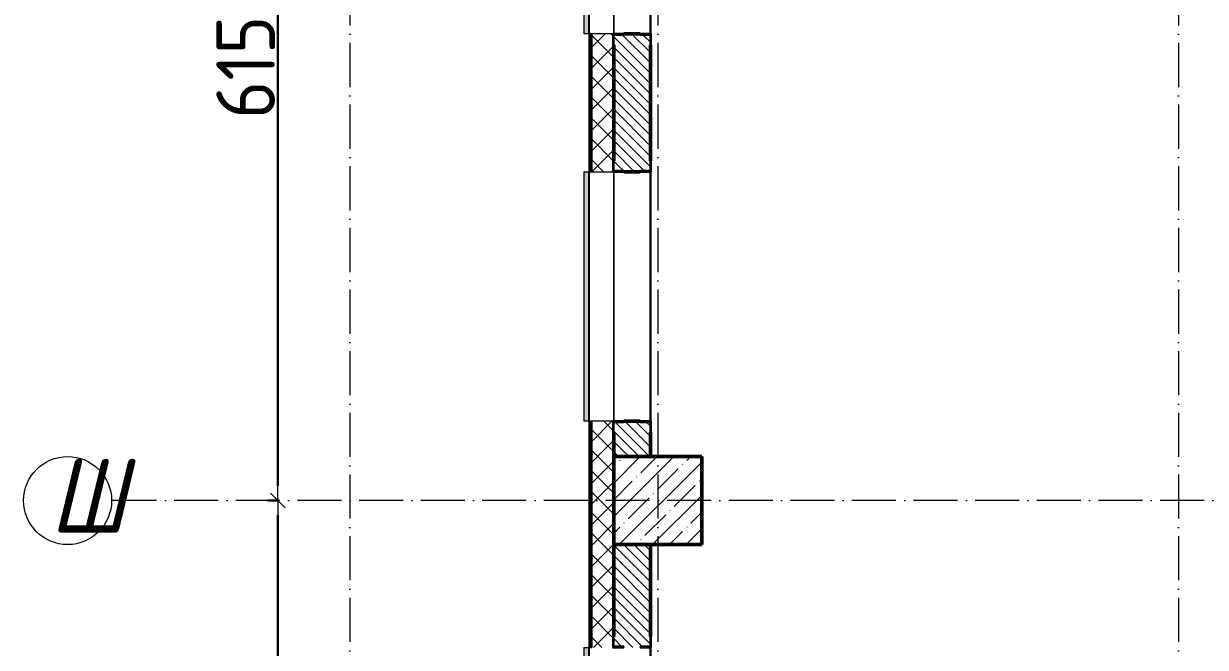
# Model space of a CAD drawing. Header units: millimetres. Extents: x -213536 to 1564669, y -45299 to 942238.
# Drawn here: x 611009 to 619066, y 607225 to 611474 of the extents above; entities that cross this region are included whole.
import ezdxf

# ---------------------------------------------------------------- set-up
doc = ezdxf.new("R2010")
doc.units = ezdxf.units.MM
doc.linetypes.add('50_200_ШТРИХ_1Т_ш5_п1_п1_', pattern=[700, 500, -100, 0, -100])
for name, color, linetype, lineweight in [('3.1) ЖБ окна 1.2 м', 102, 'Continuous', 30), ('8.1)', 2, 'Continuous', 50), ('8.2)', 3, 'Continuous', 50), ('8.3)', 5, 'Continuous', 50), ('8.4)', 6, 'Continuous', 50), ('A-____-____-DIMS', 7, 'Continuous', 9), ('A-GENM-____-MCUT', 7, 'Continuous', 25), ('A-GENM-____-OTLN-1', 7, 'Continuous', 25), ('A-GLAZ-____-OTLN', 7, 'Continuous', 9), ('A-WALL-____-MCUT-2', 7, 'Continuous', 50), ('A-WALL-____-MCUT-3', 7, 'Continuous', 9), ('A-WALL-____-OTLN', 7, 'Continuous', 9), ('A-WALL-____-PATT-1', 7, 'Continuous', 9), ('A-WALL-FNSH-MCUT-1', 7, 'Continuous', 9), ('S-COLS-____-MCUT', 7, 'Continuous', 50), ('S-COLS-____-OTLN', 7, 'Continuous', 9), ('S-GRID-____-IDEN', 7, 'Continuous', 9), ('S-GRID-____-OTLN-1', 7, '50_200_ШТРИХ_1Т_ш5_п1_п1_', 9)]:
    doc.layers.add(name, color=color, linetype=linetype, lineweight=lineweight)
doc.layers.add('A-GLAZ-____-OTLN-1', color=7, linetype='Continuous', lineweight=9, true_color=0xc0c0c0)
doc.styles.add('ISOCPEUR_I', font='isocpeui.ttf', dxfattribs={"width": 0.9, "height": 2.5})
doc.styles.add('СПДС', font='isocpeur.ttf', dxfattribs={"width": 0.9})
doc.dimstyles.new('Размера А3', dxfattribs={"dimtxt": 200, "dimasz": 100, "dimexe": 70, "dimexo": 100, "dimgap": 20, "dimtad": 1, "dimdec": 0, "dimrnd": 10, "dimzin": 0, "dimdsep": 46, "dimtxsty": 'СПДС', "dimblk": 'ARROWHEAD_6', "dimcen": 1, "dimclrd": 256, "dimclre": 256, "dimclrt": 256, "dimazin": 0, "dimtfac": 1, "dimtdec": 0, "dimtmove": 2, "dimatfit": 3, "dimfxl": 1, "dimtolj": 1, "dimtzin": 0, "dimarcsym": 0})
pattern_1 = [(135, (544282.637, 571544.04), (-35.35534, -35.35534), [])]

# ---------------------------------------------------------------- blocks, each defined once
blk = doc.blocks.new('BSC_Колонна _Прямоугольная - 600х600-V9-АР1_План отверстий 2 этажа в осях 1-64_А-ГГ')
at = {"layer": 'S-COLS-____-OTLN'}
h = blk.add_hatch(dxfattribs=at)
h.set_pattern_fill('FP_37', color=256, style=0, pattern_type=2)
h.set_pattern_definition([(315, (-36681.04, 71050), (114.04925, 114.04925), []), (315, (-36681.04, 70935.95), (114.04925, 114.04925), [201.613, -40.323, 3.353, -36.97])])
h.paths.add_polyline_path([(-300, 300), (-300, -300), (300, -300), (300, 300)], flags=0)
at = {"layer": 'S-COLS-____-MCUT'}
for p, q in [((300, 300), (-300, 300)), ((-300, 300), (-300, -300)), ((300, -300), (300, 300)), ((-300, -300), (300, -300))]:
    blk.add_line(p, q, dxfattribs=at)
blk = doc.blocks.new('Фахверк_СКБ_Уголок - 250_2700-27497298-АР1_План отверстий 2 этажа в осях 1-64_А-ГГ')
at = {"layer": 'A-GENM-____-MCUT'}
for p, q in [((200, 181), (125, 181)), ((125, 181), (125, 106)), ((131, 106), (131, 175)), ((131, 175), (200, 175)), ((200, 175), (200, 181)), ((125, 106), (131, 106)), ((131, -6), (125, -6)), ((125, -6), (125, -81)), ((131, -75), (131, -6)), ((200, -75), (131, -75)), ((200, -81), (200, -75)), ((125, -81), (200, -81))]:
    blk.add_line(p, q, dxfattribs=at)
blk = doc.blocks.new('Отлив_СКБ - Отлив витража_СФТК-31883956-АР1_План отверстий 2 этажа в осях 1-64_А-ГГ')
at = {"layer": 'A-GLAZ-____-OTLN-1'}
for points in [[(0, 3), (0, 2), (1700, 3), (1700, 37), (0, 37)], [(0, 2), (0, 0), (1700, 0), (1700, 2)]]:
    blk.add_hatch(color=256, dxfattribs=at).paths.add_polyline_path(points, flags=0)
at = {"layer": 'A-GLAZ-____-OTLN'}
for p, q in [((0, 3), (0, 37)), ((1700, 37), (0, 37)), ((0, 2), (1700, 2)), ((1700, 37), (1700, 3)), ((1700, 0), (0, 0))]:
    blk.add_line(p, q, dxfattribs=at)
blk = doc.blocks.new('Ось сетки - Круг_Ø6_00__ISO-2_5_0_9K_-25732049-АР1_План отверстий 2 этажа в осях 1-64_А-ГГ')
at = {"layer": 'S-GRID-____-IDEN'}
blk.add_circle((0, 0), 3, dxfattribs=at)
blk = doc.blocks.new('ARROWHEAD_6')
at = {"color": 0, "linetype": 'Continuous'}
for p, q in [((0, 0), (-1, 0)), ((-0.5, -0.5), (0.5, 0.5))]:
    blk.add_line(p, q, dxfattribs=at)
blk = doc.blocks.new('*D5498')
at = {"layer": 'A-____-____-DIMS', "lineweight": -2, "transparency": 16777216}
for p, q in [((52874.8, 501847), (52798.7, 501847)), ((52868.7, 501747), (52868.7, 495797)), ((52874.8, 495697), (52798.7, 495697))]:
    blk.add_line(p, q, dxfattribs=at)
at = {"layer": 'Defpoints', "color": 0, "lineweight": 30, "transparency": 16777216}
for p in [(52974.8, 501847), (52868.7, 495697), (52974.8, 495697)]:
    blk.add_point(p, dxfattribs=at)
at = {"layer": 'A-____-____-DIMS', "lineweight": -2, "transparency": 16777216, "xscale": 100, "yscale": 100, "zscale": 100}
for p, rotation in [((52868.7, 501847), 90), ((52868.7, 495697), 270)]:
    blk.add_blockref('ARROWHEAD_6', p, dxfattribs=dict(at, rotation=rotation))
at = {"layer": 'A-____-____-DIMS', "transparency": 16777216, "insert": (52648.7, 498772), "char_height": 400, "attachment_point": 5, "rotation": 90, "style": 'СПДС'}
blk.add_mtext('\\A1;6150', dxfattribs=at)
blk = doc.blocks.new('*D5499')
at = {"layer": 'A-____-____-DIMS', "lineweight": -2, "transparency": 16777216}
for p, q in [((52874.8, 495697), (52798.7, 495697)), ((52868.7, 495597), (52868.7, 489797)), ((52874.8, 489697), (52798.7, 489697))]:
    blk.add_line(p, q, dxfattribs=at)
at = {"layer": 'Defpoints', "color": 0, "lineweight": 30, "transparency": 16777216}
for p in [(52974.8, 495697), (52868.7, 489697), (52974.8, 489697)]:
    blk.add_point(p, dxfattribs=at)
at = {"layer": 'A-____-____-DIMS', "lineweight": -2, "transparency": 16777216, "xscale": 100, "yscale": 100, "zscale": 100}
for p, rotation in [((52868.7, 495697), 90), ((52868.7, 489697), 270)]:
    blk.add_blockref('ARROWHEAD_6', p, dxfattribs=dict(at, rotation=rotation))
at = {"layer": 'A-____-____-DIMS', "transparency": 16777216, "insert": (52648.7, 492697), "char_height": 400, "attachment_point": 5, "rotation": 90, "style": 'СПДС'}
blk.add_mtext('\\A1;6000', dxfattribs=at)
blk = doc.blocks.new('2этаж')
at = {"layer": 'S-GRID-____-OTLN-1', "color": 251, "ltscale": 0.6, "true_color": 0x636466}
for p, q in [((53358.3, 508896.9), (53358.3, 454533.3)), ((55458.3, 508896.9), (55458.3, 454750.2)), ((59008.3, 508896.9), (59008.3, 470347)), ((74727.1, 495697), (51735.1, 495697))]:
    blk.add_line(p, q, dxfattribs=at)
at = {"layer": 'S-GRID-____-IDEN', "insert": (51313.9, 495978.9), "char_height": 500, "width": 281.392, "attachment_point": 1, "style": 'ISOCPEUR_I'}
blk.add_mtext('\\fISOCPEUR|b0|i1|c204|p34|;\\W.9;Ш', dxfattribs=at)
at = {"layer": 'A-____-____-DIMS'}
for base, p1, p2, picture, middle in [((52868.7, 495697), (52974.8, 501847), (52974.8, 495697), '*D5498', (52648.7, 498772)), ((52868.7, 489697), (52974.8, 495697), (52974.8, 489697), '*D5499', (52648.7, 492697))]:
    dim = blk.add_linear_dim(base=base, p1=p1, p2=p2, angle=90, dimstyle='Размера А3', override={"dimtxt": 400}, dxfattribs=at)
    dim.commit()
    dim.dimension.update_dxf_attribs({"geometry": picture, "text_midpoint": middle})

msp = doc.modelspace()

# ---------------------------------------------------------------- hatches: boundary and pattern name
at = {"layer": 'A-WALL-____-PATT-1'}
h = msp.add_hatch(dxfattribs=at)
h.set_pattern_fill('FP_1', color=256, style=0, pattern_type=2)
h.set_pattern_definition([(45, (544282.64, 571544.04), (-70.71068, 70.71068), []), (135, (544282.64, 571544.04), (-70.71068, -70.71068), [])])
h.paths.add_polyline_path([(614882.6, 583875.1), (615032.6, 583875.1), (615032.6, 585170.1), (615026.6, 585170.1), (615026.6, 585245.1), (614882.6, 585245.1)], flags=0)
h.paths.add_polyline_path([(615026.6, 586945.1), (615026.6, 587020.1), (615032.6, 587020.1), (615032.6, 587810.1), (615026.6, 587810.1), (615026.6, 587885.1), (614882.6, 587885.1), (614882.6, 586945.1), (614967.5, 586945.1)], flags=0)
h.paths.add_polyline_path([(614967.5, 589585.1), (615026.6, 589585.1), (615026.6, 589660.1), (615032.6, 589660.1), (615032.6, 591050.1), (615026.6, 591050.1), (615026.6, 591125.1), (614882.6, 591125.1), (614882.6, 589585.1)], flags=0)
h.paths.add_polyline_path([(615026.6, 592825.1), (615026.6, 592900.1), (615032.6, 592900.1), (615032.6, 593690.1), (615026.6, 593690.1), (615026.6, 593765.1), (614882.6, 593765.1), (614882.6, 592825.1), (614967.5, 592825.1)], flags=0)
h.paths.add_polyline_path([(614967.5, 595465.1), (615026.6, 595465.1), (615026.6, 595540.1), (615032.6, 595540.1), (615032.6, 596930.1), (615026.6, 596930.1), (615026.6, 597005.1), (614882.6, 597005.1), (614882.6, 595465.1)], flags=0)
h.paths.add_polyline_path([(614967.5, 598705.1), (615026.6, 598705.1), (615026.6, 598780.1), (615032.6, 598780.1), (615032.6, 599570.1), (615026.6, 599570.1), (615026.6, 599645.1), (614882.6, 599645.1), (614882.6, 598705.1)], flags=0)
h.paths.add_polyline_path([(615026.6, 601345.1), (615026.6, 601420.1), (615032.6, 601420.1), (615032.6, 602810.1), (615026.6, 602810.1), (615026.6, 602885.1), (614882.6, 602885.1), (614882.6, 601345.1), (614967.5, 601345.1)], flags=0)
h.paths.add_polyline_path([(615026.6, 604585.1), (615026.6, 604660.1), (615032.6, 604660.1), (615032.6, 605450.1), (615026.6, 605450.1), (615026.6, 605525.1), (614882.6, 605525.1), (614882.6, 604585.1), (614967.5, 604585.1)], flags=0)
h.paths.add_polyline_path([(614967.5, 607225.1), (615026.6, 607225.1), (615026.6, 607300.1), (615032.6, 607300.1), (615032.6, 608690.1), (615026.6, 608690.1), (615026.6, 608765.1), (614882.6, 608765.1), (614882.6, 607225.1)], flags=0)
h.paths.add_polyline_path([(614967.5, 610465.1), (615026.6, 610465.1), (615026.6, 610540.1), (615032.6, 610540.1), (615032.6, 611330.1), (615026.6, 611330.1), (615026.6, 611405.1), (614882.6, 611405.1), (614882.6, 610465.1)], flags=0)
h.paths.add_polyline_path([(615026.6, 613105.1), (615026.6, 613180.1), (615032.6, 613180.1), (615032.6, 614625.1), (614882.6, 614625.1), (614882.6, 613105.1), (614967.5, 613105.1)], flags=0)
h = msp.add_hatch(dxfattribs=at)
h.set_pattern_fill('FP_6', color=256, style=0, pattern_type=2)
h.set_pattern_definition(pattern_1)
h.paths.add_polyline_path([(615213.6, 608525.1), (615282.6, 608525.1), (615282.6, 608759.1), (615213.6, 608759.1), (615213.6, 608765.1), (615101.6, 608765.1), (615101.6, 608759.1), (615032.6, 608759.1), (615032.6, 608525.1), (615101.6, 608525.1)], flags=0)
h.paths.add_polyline_path([(615213.6, 610465.1), (615213.6, 610471.1), (615282.6, 610471.1), (615282.6, 611399.1), (615213.6, 611399.1), (615213.6, 611405.1), (615101.6, 611405.1), (615101.6, 611399.1), (615032.6, 611399.1), (615032.6, 610471.1), (615101.6, 610471.1), (615101.6, 610465.1)], flags=0)
h.paths.add_polyline_path([(615213.6, 613105.1), (615213.6, 613111.1), (615282.6, 613111.1), (615282.6, 613875.1), (615032.6, 613875.1), (615032.6, 613111.1), (615101.6, 613111.1), (615101.6, 613105.1)], flags=0)
h = msp.add_hatch(dxfattribs=at)
h.set_pattern_fill('FP_6', color=256, style=0, pattern_type=2)
h.set_pattern_definition(pattern_1)
h.paths.add_polyline_path([(615282.6, 602525.1), (615282.6, 602879.1), (615213.6, 602879.1), (615213.6, 602885.1), (615101.6, 602885.1), (615101.6, 602879.1), (615032.6, 602879.1), (615032.6, 602525.1), (615213.6, 602525.1)], flags=0)
h.paths.add_polyline_path([(615101.6, 604585.1), (615213.6, 604585.1), (615213.6, 604591.1), (615282.6, 604591.1), (615282.6, 605519.1), (615213.6, 605519.1), (615213.6, 605525.1), (615101.6, 605525.1), (615101.6, 605519.1), (615032.6, 605519.1), (615032.6, 604591.1), (615101.6, 604591.1)], flags=0)
h.paths.add_polyline_path([(615213.6, 607225.1), (615213.6, 607231.1), (615282.6, 607231.1), (615282.6, 607925.1), (615032.6, 607925.1), (615032.6, 607231.1), (615101.6, 607231.1), (615101.6, 607225.1)], flags=0)

# ---------------------------------------------------------------- linework, layer by layer
at = {"layer": '8.1)', "lineweight": 30}
msp.add_lwpolyline([(615282.6, 602525.1), (615282.6, 607925.1), (615632.6, 607925.1), (615632.6, 608525.1), (615282.6, 608525.1), (615282.6, 613875.1), (615632.6, 613875.1), (615632.6, 614225.1), (618782.6, 614225.1), (618782.6, 613975.1), (619282.6, 613975.1)], dxfattribs=at)
at = {"layer": '8.2)', "lineweight": 30}
msp.add_lwpolyline([(615632.6, 584125.1), (615632.6, 584475.1), (615282.6, 584475.1), (615282.6, 589925.1), (615632.6, 589925.1), (615632.6, 590525.1), (615282.6, 590525.1), (615282.6, 595925.1), (615632.6, 595925.1), (615632.6, 596525.1), (615282.6, 596525.1), (615282.6, 601925.1), (615632.6, 601925.1), (615632.6, 602525.1), (615282.6, 602525.1), (615282.6, 607925.1), (615632.6, 607925.1), (615632.6, 608525.1), (615282.6, 608525.1), (615282.6, 613875.1), (615632.6, 613875.1), (615632.6, 614225.1)], dxfattribs=at)
at = {"layer": '8.3)', "lineweight": 30}
for p, q in [((615282.6, 610525.8), (615282.6, 611423.7)), ((615282.6, 608525.1), (615282.6, 608673.3)), ((615282.6, 607520.1), (615282.6, 607925.1))]:
    msp.add_line(p, q, dxfattribs=at)
at = {"layer": '8.4)', "lineweight": 30}
msp.add_lwpolyline([(615282.6, 602525.1), (615282.6, 607925.1), (615632.6, 607925.1), (615632.6, 608525.1), (615282.6, 608525.1), (615282.6, 613875.1), (615632.6, 613875.1), (615632.6, 614225.1), (618782.6, 614225.1), (618782.6, 613975.1), (619282.6, 613975.1)], dxfattribs=at)
at = {"layer": 'A-WALL-____-MCUT-2'}
for p, q in [((615213.6, 611405.1), (615101.6, 611405.1)), ((615032.6, 610540.1), (615032.6, 611330.1)), ((615032.6, 611330.1), (615032.6, 610540.1)), ((615282.6, 610540.1), (615282.6, 611330.1)), ((615101.6, 610465.1), (615213.6, 610465.1)), ((615213.6, 608765.1), (615101.6, 608765.1)), ((615032.6, 608525.1), (615032.6, 608690.1)), ((615032.6, 608690.1), (615032.6, 608525.1)), ((615282.6, 608525.1), (615282.6, 608690.1)), ((615032.6, 607300.1), (615032.6, 607925.1)), ((615032.6, 607925.1), (615032.6, 607300.1)), ((615282.6, 607300.1), (615282.6, 607925.1))]:
    msp.add_line(p, q, dxfattribs=at)
at = {"layer": 'A-WALL-____-MCUT-3'}
for p, q in [((614870.6, 611405.1), (614870.6, 610465.1)), ((614875.6, 611405.1), (614875.6, 610465.1)), ((615026.6, 611405.1), (614882.6, 611405.1)), ((614882.6, 611405.1), (614882.6, 610465.1)), ((614882.6, 610465.1), (615026.6, 610465.1)), ((614870.6, 608765.1), (614870.6, 607225.1)), ((614875.6, 608765.1), (614875.6, 607225.1)), ((615026.6, 608765.1), (614882.6, 608765.1)), ((614882.6, 608765.1), (614882.6, 607225.1))]:
    msp.add_line(p, q, dxfattribs=at)
at = {"layer": 'A-WALL-____-OTLN'}
for p, q in [((615032.6, 613105.1), (615032.6, 611405.1)), ((615032.6, 611405.1), (615032.6, 613105.1)), ((615282.6, 613105.1), (615282.6, 611405.1)), ((615032.6, 610465.1), (615032.6, 608765.1)), ((615032.6, 608765.1), (615032.6, 610465.1)), ((615282.6, 610465.1), (615282.6, 608765.1))]:
    msp.add_line(p, q, dxfattribs=at)
at = {"layer": 'A-WALL-FNSH-MCUT-1'}
for p, q in [((614882.6, 611405.1), (614862.6, 611405.1)), ((614862.6, 611405.1), (614862.6, 610465.1)), ((614862.6, 610465.1), (614882.6, 610465.1)), ((614882.6, 608765.1), (614862.6, 608765.1)), ((614862.6, 608765.1), (614862.6, 607225.1)), ((614862.6, 607225.1), (614882.6, 607225.1))]:
    msp.add_line(p, q, dxfattribs=at)

# ---------------------------------------------------------------- block references
at = {"layer": '3.1) ЖБ окна 1.2 м'}
msp.add_blockref('2этаж', (559874.3, 112528.1), dxfattribs=at)
at = {"layer": 'A-GENM-____-OTLN-1'}
for p, rotation in [((615107.6, 611530.1), 269.9999999999999), ((615207.6, 610340.1), 89.99999999999991), ((615107.6, 608890.1), 269.9999999999999), ((615207.6, 607100.1), 89.99999999999991)]:
    msp.add_blockref('Фахверк_СКБ_Уголок - 250_2700-27497298-АР1_План отверстий 2 этажа в осях 1-64_А-ГГ', p, dxfattribs=dict(at, rotation=rotation))
at = {"layer": 'A-GLAZ-____-OTLN', "rotation": 90}
for p in [(614865.6, 611405.1), (614865.6, 608765.1), (614865.6, 605525.1)]:
    msp.add_blockref('Отлив_СКБ - Отлив витража_СФТК-31883956-АР1_План отверстий 2 этажа в осях 1-64_А-ГГ', p, dxfattribs=at)
at = {"layer": 'S-COLS-____-OTLN', "rotation": 89.9999999999999}
msp.add_blockref('BSC_Колонна _Прямоугольная - 600х600-V9-АР1_План отверстий 2 этажа в осях 1-64_А-ГГ', (615332.6, 608225.1), dxfattribs=at)
at = {"layer": 'S-GRID-____-IDEN', "xscale": 99.99999999999993, "yscale": 99.99999999999993, "zscale": 99.99999999999993, "rotation": 89.99999999999982}
msp.add_blockref('Ось сетки - Круг_Ø6_00__ISO-2_5_0_9K_-25732049-АР1_План отверстий 2 этажа в осях 1-64_А-ГГ', (611309.4, 608225.1), dxfattribs=at)

doc.saveas('drawing.dxf')
